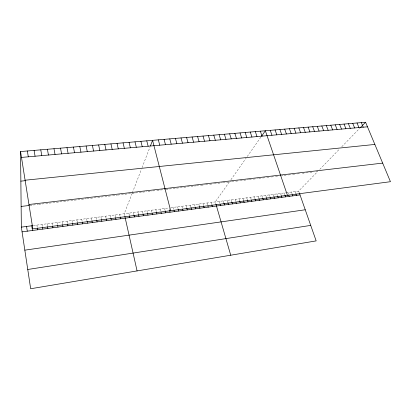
<?xml version="1.0" encoding="UTF-8"?>
<svg xmlns="http://www.w3.org/2000/svg" width="411" height="411" viewBox="0 0 411 411"><rect width="100%" height="100%" fill="white"/><g stroke="black" fill="none" stroke-linecap="round" stroke-linejoin="round"><path stroke-width="0.31" stroke-dasharray="2.06 1.54" d="M132.121 193.376L124.261 213.746L124.754 215.95M132.342 192.805L141.415 169.286M142.021 167.709L150 147.035M229.343 181.934L215.282 201.914L215.796 203.676M230.91 179.71L246.168 158.03M247.237 156.514L260.934 137.058M286.046 192.713L298.684 191.074L317.662 171.546L315.139 171.844M319.768 169.378L339.769 148.803M341.747 146.763L359.733 128.258M33.445 225.552L168.957 207.935M170.817 207.694L285.44 192.795M29.885 205.402L37.94 204.457M38.557 204.385L86.402 198.754M86.983 198.688L112.126 195.728M112.758 195.657L117.171 195.133M117.798 195.061L146.789 191.649M147.996 191.505L151.618 191.084M152.82 190.94L156.416 190.519M157.012 190.447L165.335 189.466M165.926 189.399L196.037 185.854M196.602 185.787L200.563 185.325M201.128 185.258L205.063 184.796M205.623 184.729L209.22 184.303M209.857 184.231L213.669 183.784M214.301 183.707L222.485 182.746M223.111 182.669L231.172 181.724M231.778 181.652L235.416 181.22M236.022 181.153L239.644 180.727M240.245 180.655L248.609 179.669M249.205 179.602L252.76 179.181M253.351 179.114L257.471 178.626M258.647 178.487L261.566 178.148M262.737 178.009L266.22 177.598M266.806 177.531L269.113 177.259M271.424 176.987L274.872 176.581M275.442 176.514L277.728 176.242M281.71 175.774L282.845 175.641M283.975 175.507L286.801 175.178M288.486 174.978L292.411 174.516M292.966 174.449L294.646 174.254M297.42 173.925L299.64 173.668M302.404 173.339L304.048 173.149M306.246 172.887L312.612 172.142M298.684 191.074L299.265 192.723M295.098 191.536L295.673 193.196M291.491 192.009L292.067 193.668M287.864 192.476L288.44 194.141M284.222 192.949L284.792 194.624M280.564 193.427L281.129 195.102M276.88 193.905L277.446 195.585M273.181 194.388L273.741 196.073M269.462 194.871L270.022 196.561M265.727 195.359L266.277 197.049M261.966 195.847L262.516 197.547M258.19 196.335L258.735 198.04M254.388 196.828L254.933 198.539M250.571 197.326L251.296 199.612M246.734 197.825L247.453 200.121M242.875 198.328L243.589 200.63M238.997 198.832L239.705 201.138M235.097 199.335L235.801 201.652M231.177 199.849L231.876 202.171M227.237 200.357L227.93 202.69M223.276 200.876L223.964 203.209M219.289 201.39L219.977 203.738M211.187 202.443L211.696 204.216M207.072 202.983L207.576 204.755M202.931 203.517L203.43 205.3M198.765 204.062L199.263 205.844M194.578 204.606L195.071 206.394M190.37 205.151L190.858 206.949M186.137 205.7L186.62 207.504M181.878 206.255L182.356 208.064M177.593 206.815L178.071 208.629M173.288 207.37L173.92 209.8M169.116 208.547L169.584 210.37M164.606 208.5L165.068 210.334M160.223 209.071L160.68 210.91M155.82 209.646L156.272 211.485M151.387 210.221L151.839 212.071M146.933 210.797L147.379 212.657M142.453 211.382L142.894 213.242M137.942 211.968L138.528 214.46M133.411 212.559L133.986 215.056M128.849 213.15L129.347 215.343M119.647 214.347L120.135 216.556M115.008 214.948L115.491 217.167M110.343 215.554L110.816 217.779M105.648 216.165L106.115 218.395M100.921 216.782L101.389 219.017M96.169 217.398L96.631 219.644M91.391 218.02L91.843 220.275M86.582 218.642L87.029 220.907M81.743 219.274L82.185 221.544M76.878 219.906L77.314 222.181M71.982 220.543L72.413 222.829M67.06 221.185L67.481 223.476M62.102 221.827L62.518 224.129M57.119 222.474L57.525 224.786M52.105 223.127L52.505 225.444M47.054 223.784L47.45 226.107M41.979 224.442L42.461 227.36M36.872 225.105L37.247 227.447"/><path stroke-width="0.62" d="M150.421 145.936L152.579 140.341L170.657 210.699M261.607 136.103L265.367 130.76L287.428 195.292M360.17 127.806L365.574 122.247L390.45 181.698L32.839 228.886L20.55 151.556L365.574 122.247M27.758 269.493L310.726 225.398M24.835 250.155L305.245 209.769M22.071 231.861L300.035 194.922M299.455 193.273L316.162 240.892L30.671 288.753L21.351 227.124L32.87 225.629M28.965 204.503L382.667 163.1M21.131 206.435L29.263 205.479M25.107 180.218L374.863 144.441M20.863 181.143L25.184 180.701M21.485 157.423L367.485 126.809M361.326 122.612L363.226 127.184M357.046 122.971L358.937 127.564M352.741 123.336L354.626 127.944M348.41 123.706L350.285 128.33M344.048 124.076L345.913 128.72M339.661 124.451L341.515 129.105M335.242 124.826L337.092 129.496M330.798 125.201L332.633 129.891M326.324 125.581L328.148 130.287M321.818 125.966L323.637 130.688M317.282 126.352L319.09 131.088M312.72 126.737L314.518 131.494M308.127 127.127L309.915 131.905M303.503 127.523L305.281 132.311M298.843 127.919L300.611 132.727M294.158 128.314L295.915 133.143M289.442 128.715L291.183 133.56M284.689 129.121L286.426 133.981M279.906 129.527L281.633 134.407M275.093 129.933L276.803 134.834M295.863 193.745L296.439 195.4M270.248 130.344L271.943 135.26M292.447 194.773L292.827 195.883M288.82 195.251L289.2 196.366M284.982 195.179L285.547 196.848M260.369 131.186L262.043 136.139M281.314 195.662L281.879 197.337M277.63 196.145L278.196 197.825M255.339 131.612L256.998 136.586M273.926 196.633L274.486 198.318M250.273 132.044L251.922 137.033M270.392 197.686L270.762 198.811M245.167 132.476L246.805 137.49M266.462 197.614L267.016 199.309M262.701 198.112L263.251 199.813M240.029 132.912L241.653 137.942M258.92 198.611L259.464 200.316M234.856 133.354L236.464 138.404M255.118 199.109L255.663 200.82M251.475 200.183L251.835 201.328M229.641 133.796L231.239 138.867M247.453 200.121L247.992 201.837M224.396 134.243L225.978 139.329M243.589 200.63L244.124 202.351M239.705 201.138L240.24 202.87M219.109 134.69L220.676 139.802M235.981 202.233L236.33 203.388M213.782 135.142L215.338 140.274M231.876 202.171L232.4 203.913M208.418 135.599L209.959 140.747M227.93 202.69L228.454 204.437M223.964 203.209L224.483 204.961M203.019 136.056L204.544 141.225M220.147 204.324L220.491 205.495M197.578 136.519L199.088 141.708M215.965 204.262L230.73 255.216M211.865 204.801L212.374 206.574M192.096 136.986L193.591 142.196M207.909 205.937L208.243 207.118M186.573 137.454L188.053 142.684M203.594 205.89L204.097 207.673M181.015 137.926L182.474 143.177M199.427 206.44L199.926 208.228M195.4 207.591L195.728 208.783M175.41 138.399L176.858 143.675M191.017 207.55L191.505 209.343M169.769 138.882L171.197 144.179M186.779 208.105L187.267 209.908M164.081 139.365L165.494 144.682M182.679 209.271L182.998 210.473M178.23 209.23L178.708 211.043M158.353 139.848L159.745 145.191M174.074 210.406L174.392 211.619M169.584 210.37L170.051 212.194M165.222 210.946L165.684 212.775M146.768 140.834L148.124 146.218M160.989 212.133L161.297 213.36M140.906 141.333L142.252 146.737M156.427 212.102L156.879 213.946M135.003 141.831L136.329 147.261M152.137 213.304L152.44 214.537M147.528 213.273L147.975 215.128M129.059 142.34L130.364 147.79M143.038 213.864L143.48 215.724M123.064 142.848L124.348 148.325M138.528 214.46L138.964 216.325M133.986 215.056L134.418 216.931M117.027 143.362L118.291 148.859M129.475 215.893L129.845 217.537M110.939 143.876L112.188 149.399M124.877 216.499L137.074 270.916M104.805 144.4L106.033 149.943M120.259 217.106L120.623 218.765M115.609 217.717L115.974 219.382M98.625 144.924L99.832 150.493M110.934 218.333L111.294 220.003M92.398 145.453L93.585 151.043M106.233 218.955L106.588 220.63M101.502 219.577L101.851 221.257M86.12 145.987L87.286 151.602M96.744 220.204L97.088 221.889M79.796 146.522L80.941 152.162M91.956 220.835L92.295 222.526M73.42 147.066L74.54 152.728M87.142 221.472L87.476 223.168M82.298 222.11L82.626 223.81M66.993 147.611L68.092 153.303M77.422 222.752L77.746 224.463M60.52 148.16L61.593 153.873M72.516 223.399L72.839 225.115M53.99 148.715L55.043 154.454M67.584 224.046L67.897 225.767M62.621 224.704L62.929 226.43M47.409 149.275L48.436 155.039M57.627 225.362L57.93 227.093M40.776 149.835L41.783 155.63M52.603 226.024L52.901 227.761M47.548 226.687L47.846 228.434M34.087 150.405L35.069 156.221M42.461 227.36L42.754 229.112M27.347 150.976L28.302 156.822M37.344 228.033L37.627 229.79M31.729 225.773L32.474 230.473M26.556 226.446L27.29 231.167M20.55 151.556L21.351 227.124"/></g></svg>
